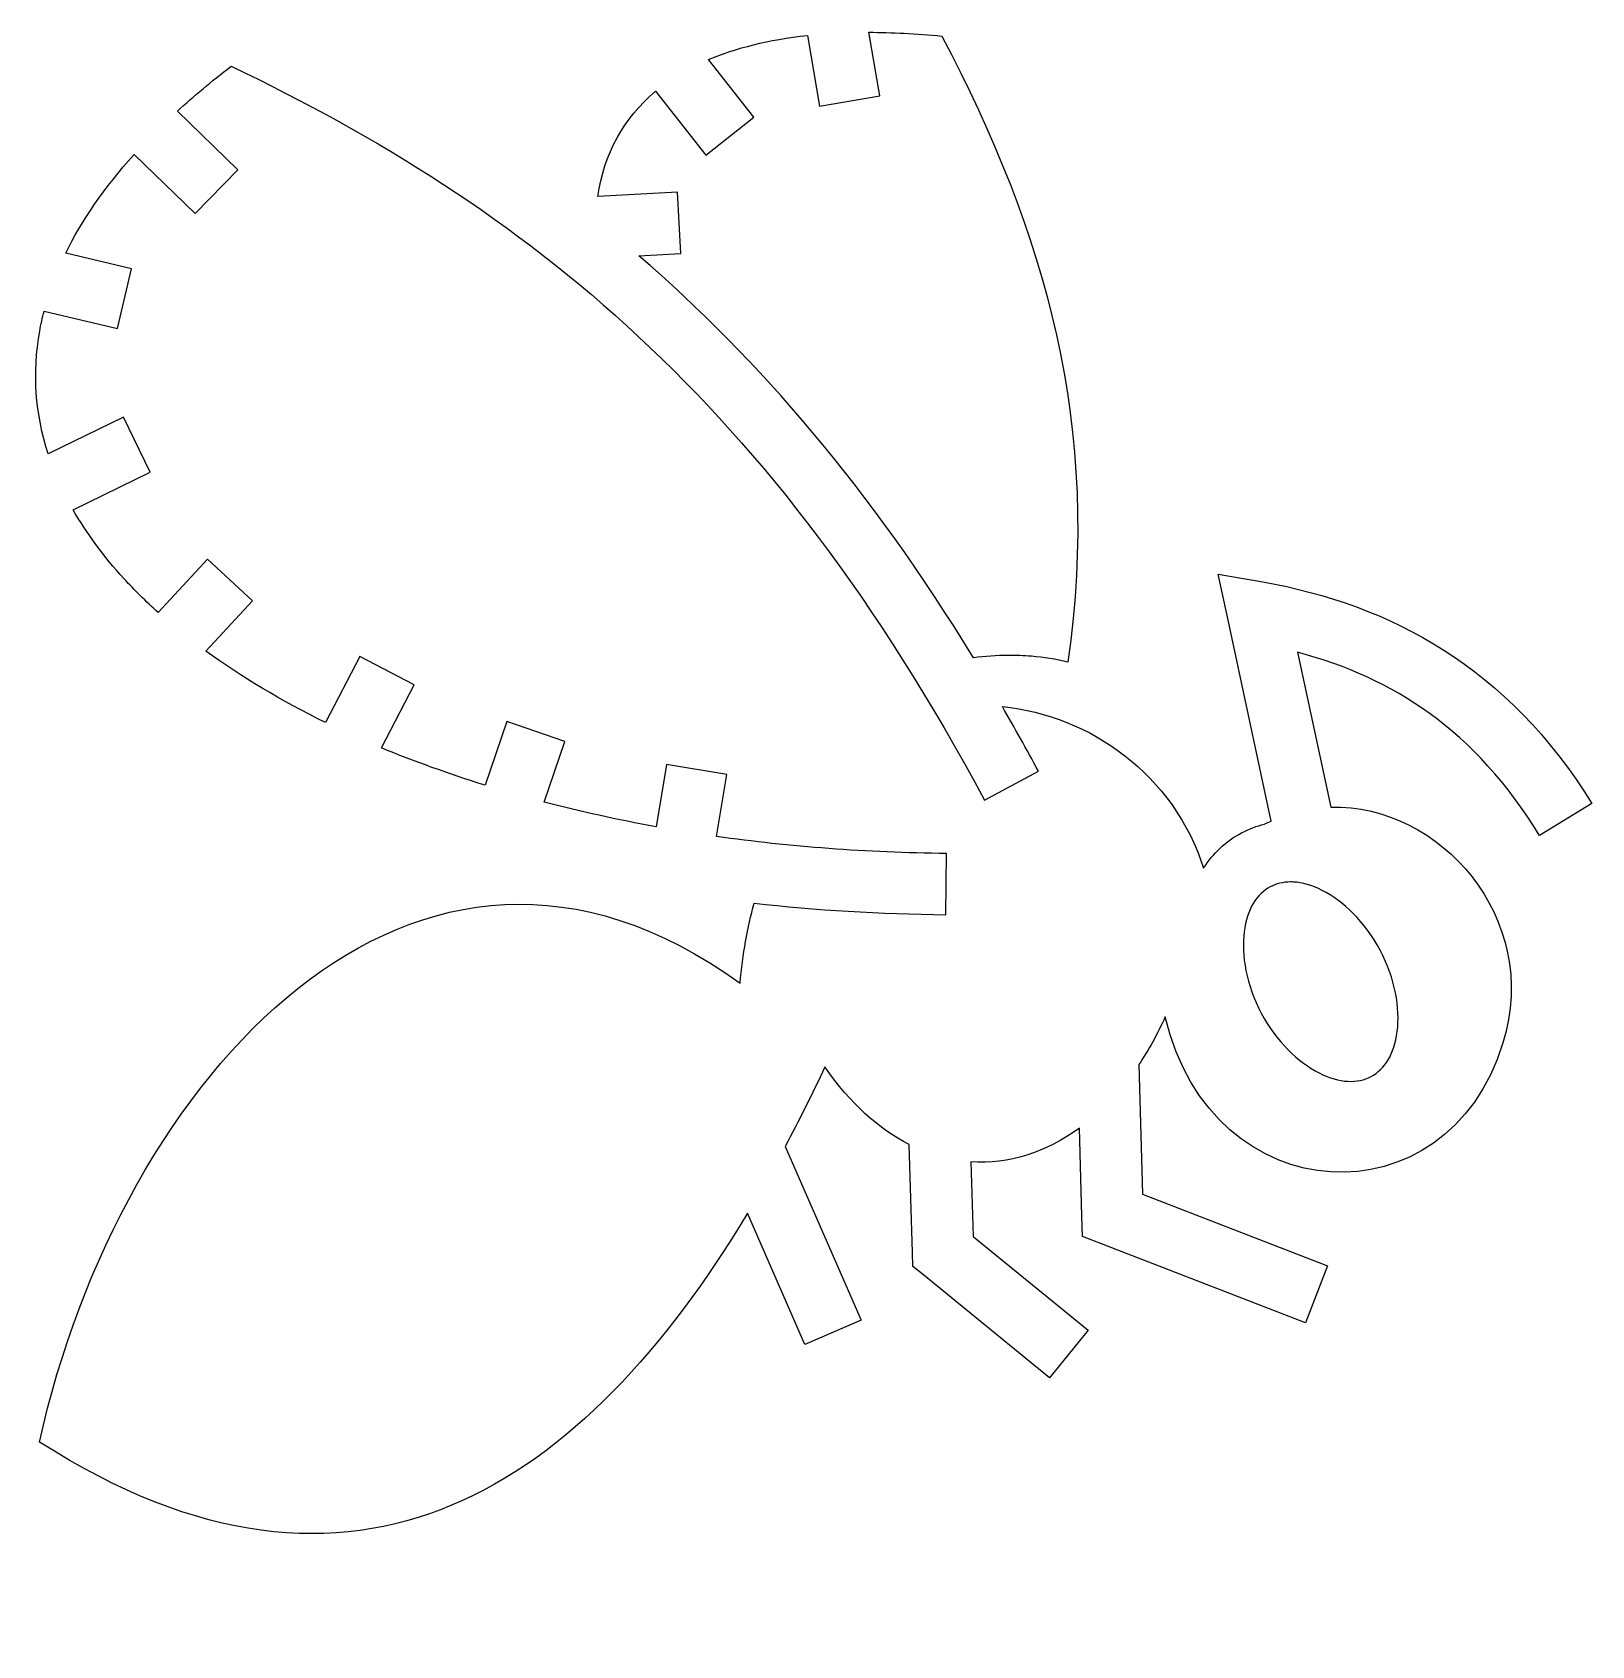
# Model space of a CAD drawing. Header units: centimetres. Extents: x -10 to 10, y -10.7 to 10.1.
import ezdxf

# ---------------------------------------------------------------- set-up
doc = ezdxf.new("R2010")
doc.units = ezdxf.units.CM
doc.header["$MEASUREMENT"] = 0
doc.layers.add('Layer 1', color=7, linetype='Continuous')

msp = doc.modelspace()

# ---------------------------------------------------------------- linework, layer by layer
at = {"layer": 'Layer 1'}
for points, knots in [([(0.74321, 10.05967), (0.74321, 10.05967), (0.88291, 9.24136), (0.88291, 9.24136), (0.88291, 9.24136), (0.88291, 9.24136), (0.10668, 9.10828), (0.10668, 9.10828), (0.10668, 9.10828), (0.10668, 9.10828), (-0.05006, 10.01886), (-0.05006, 10.01886), (-0.05006, 10.01886), (-0.55161, 9.96392), (-0.97354, 9.8566), (-1.32303, 9.70918), (-1.32303, 9.70918), (-1.32303, 9.70918), (-0.73794, 8.96596), (-0.73794, 8.96596), (-0.73794, 8.96596), (-0.73794, 8.96596), (-1.3573, 8.47837), (-1.3573, 8.47837), (-1.3573, 8.47837), (-1.3573, 8.47837), (-2.00428, 9.30065), (-2.00428, 9.30065), (-2.00428, 9.30065), (-2.41909, 8.95108), (-2.66379, 8.49996), (-2.74884, 7.9447), (-2.74884, 7.9447), (-2.74884, 7.9447), (-1.721, 8.00137), (-1.721, 8.00137), (-1.721, 8.00137), (-1.721, 8.00137), (-1.67757, 7.21468), (-1.67757, 7.21468), (-1.67757, 7.21468), (-1.67757, 7.21468), (-2.21783, 7.18432), (-2.21783, 7.18432), (-2.21783, 7.18432), (-0.6709, 5.84675), (0.76286, 4.17774), (2.08857, 2.00955), (2.08857, 2.00955), (2.237, 2.02865), (2.38602, 2.03894), (2.53403, 2.03991), (2.53403, 2.03991), (2.63506, 2.0405), (2.73534, 2.03759), (2.83578, 2.02937), (2.83578, 2.02937), (2.99366, 2.0163), (3.15044, 1.99083), (3.3049, 1.95423), (3.3049, 1.95423), (3.73721, 4.98872), (3.01605, 7.47073), (1.68143, 10.01093), (1.68143, 10.01093), (1.34986, 10.04087), (1.03478, 10.05887), (0.74319, 10.05972), (0.74319, 10.05972), (0.74319, 10.05972), (0.74321, 10.05967), (0.74321, 10.05967)], [0, 0, 0, 0, 0.05263158, 0.05263158, 0.05263158, 0.05263158, 0.10526316, 0.10526316, 0.10526316, 0.10526316, 0.15789474, 0.15789474, 0.15789474, 0.15789474, 0.21052632, 0.21052632, 0.21052632, 0.21052632, 0.26315789, 0.26315789, 0.26315789, 0.26315789, 0.31578947, 0.31578947, 0.31578947, 0.31578947, 0.36842105, 0.36842105, 0.36842105, 0.36842105, 0.42105263, 0.42105263, 0.42105263, 0.42105263, 0.47368421, 0.47368421, 0.47368421, 0.47368421, 0.52631579, 0.52631579, 0.52631579, 0.52631579, 0.57894737, 0.57894737, 0.57894737, 0.57894737, 0.63157895, 0.63157895, 0.63157895, 0.63157895, 0.68421053, 0.68421053, 0.68421053, 0.68421053, 0.73684211, 0.73684211, 0.73684211, 0.73684211, 0.78947368, 0.78947368, 0.78947368, 0.78947368, 0.84210526, 0.84210526, 0.84210526, 0.84210526, 0.89473684, 0.89473684, 0.89473684, 0.89473684, 1, 1, 1, 1]), ([(-7.46774, 9.62218), (-7.71885, 9.43002), (-7.94892, 9.23744), (-8.1595, 9.04503), (-8.1595, 9.04503), (-8.1595, 9.04503), (-7.38066, 8.29128), (-7.38066, 8.29128), (-7.38066, 8.29128), (-7.38066, 8.29128), (-7.92884, 7.72598), (-7.92884, 7.72598), (-7.92884, 7.72598), (-7.92884, 7.72598), (-8.71557, 8.48627), (-8.71557, 8.48627), (-8.71557, 8.48627), (-9.10141, 8.05805), (-9.39249, 7.63321), (-9.59718, 7.21596), (-9.59718, 7.21596), (-9.59718, 7.21596), (-8.74855, 7.01693), (-8.74855, 7.01693), (-8.74855, 7.01693), (-8.74855, 7.01693), (-8.92903, 6.24871), (-8.92903, 6.24871), (-8.92903, 6.24871), (-8.92903, 6.24871), (-9.87519, 6.47144), (-9.87519, 6.47144), (-9.87519, 6.47144), (-9.89745, 6.385), (-9.91677, 6.29969), (-9.93182, 6.21443), (-9.93182, 6.21443), (-10.02729, 5.67485), (-9.98799, 5.14682), (-9.82248, 4.6344), (-9.82248, 4.6344), (-9.82248, 4.6344), (-8.85397, 5.10626), (-8.85397, 5.10626), (-8.85397, 5.10626), (-8.85397, 5.10626), (-8.51001, 4.39725), (-8.51001, 4.39725), (-8.51001, 4.39725), (-8.51001, 4.39725), (-9.50222, 3.91502), (-9.50222, 3.91502), (-9.50222, 3.91502), (-9.32891, 3.61225), (-9.10976, 3.31632), (-8.846, 3.02684), (-8.846, 3.02684), (-8.71157, 2.87925), (-8.56474, 2.73533), (-8.40724, 2.59335), (-8.40724, 2.59335), (-8.40724, 2.59335), (-7.76945, 3.27984), (-7.76945, 3.27984), (-7.76945, 3.27984), (-7.76945, 3.27984), (-7.19225, 2.7422), (-7.19225, 2.7422), (-7.19225, 2.7422), (-7.19225, 2.7422), (-7.79314, 2.09661), (-7.79314, 2.09661), (-7.79314, 2.09661), (-7.34118, 1.76686), (-6.8253, 1.45777), (-6.25139, 1.17676), (-6.25139, 1.17676), (-6.25139, 1.17676), (-5.80989, 2.02539), (-5.80989, 2.02539), (-5.80989, 2.02539), (-5.80989, 2.02539), (-5.11159, 1.66173), (-5.11159, 1.66173), (-5.11159, 1.66173), (-5.11159, 1.66173), (-5.53327, 0.85126), (-5.53327, 0.85126), (-5.53327, 0.85126), (-5.11269, 0.67593), (-4.66693, 0.51624), (-4.19836, 0.37033), (-4.19836, 0.37033), (-4.19836, 0.37033), (-3.91765, 1.18868), (-3.91765, 1.18868), (-3.91765, 1.18868), (-3.91765, 1.18868), (-3.17183, 0.93306), (-3.17183, 0.93306), (-3.17183, 0.93306), (-3.17183, 0.93306), (-3.4393, 0.15295), (-3.4393, 0.15295), (-3.4393, 0.15295), (-2.97646, 0.03176), (-2.4944, -0.07455), (-1.99505, -0.16457), (-1.99505, -0.16457), (-1.99505, -0.16457), (-1.86193, 0.63789), (-1.86193, 0.63789), (-1.86193, 0.63789), (-1.86193, 0.63789), (-1.08448, 0.50873), (-1.08448, 0.50873), (-1.08448, 0.50873), (-1.08448, 0.50873), (-1.21752, -0.2898), (-1.21752, -0.2898), (-1.21752, -0.2898), (-0.28089, -0.42212), (0.70905, -0.49853), (1.74217, -0.50857), (1.74217, -0.50857), (1.74217, -0.50857), (1.73424, -1.29656), (1.73424, -1.29656), (1.73424, -1.29656), (0.88228, -1.28834), (0.0568, -1.23736), (-0.73655, -1.14897), (-0.73655, -1.14897), (-0.81996, -1.4608), (-0.88173, -1.80316), (-0.91576, -2.17947), (-0.91576, -2.17947), (-5.09756, 0.85726), (-8.91136, -3.42735), (-9.93308, -8.08299), (-9.93308, -8.08299), (-5.85004, -10.70457), (-2.91338, -8.61473), (-0.82083, -5.13781), (-0.82083, -5.13781), (-0.82083, -5.13781), (-0.08154, -6.8298), (-0.08154, -6.8298), (-0.08154, -6.8298), (-0.08154, -6.8298), (0.64059, -6.51354), (0.64059, -6.51354), (0.64059, -6.51354), (0.64059, -6.51354), (-0.33585, -4.2799), (-0.33585, -4.2799), (-0.33585, -4.2799), (-0.15845, -3.94711), (0.01267, -3.60471), (0.17679, -3.25606), (0.17679, -3.25606), (0.5038, -3.72724), (0.87383, -4.0559), (1.26, -4.25354), (1.26, -4.25354), (1.26, -4.25354), (1.30343, -5.64382), (1.30343, -5.64382), (1.30343, -5.64382), (1.30343, -5.64382), (1.30874, -5.82303), (1.30874, -5.82303), (1.30874, -5.82303), (1.30874, -5.82303), (1.44848, -5.93629), (1.44848, -5.93629), (1.44848, -5.93629), (1.44848, -5.93629), (3.06798, -7.25674), (3.06798, -7.25674), (3.06798, -7.25674), (3.06798, -7.25674), (3.56611, -6.6453), (3.56611, -6.6453), (3.56611, -6.6453), (3.56611, -6.6453), (2.08627, -5.43824), (2.08627, -5.43824), (2.08627, -5.43824), (2.08627, -5.43824), (2.05591, -4.47892), (2.05591, -4.47892), (2.05591, -4.47892), (2.53928, -4.51038), (3.02156, -4.35748), (3.45272, -4.04269), (3.45272, -4.04269), (3.45272, -4.04269), (3.48308, -5.17726), (3.48308, -5.17726), (3.48308, -5.17726), (3.48308, -5.17726), (3.49092, -5.43828), (3.49092, -5.43828), (3.49092, -5.43828), (3.49092, -5.43828), (3.73478, -5.53316), (3.73478, -5.53316), (3.73478, -5.53316), (3.73478, -5.53316), (6.361, -6.54907), (6.361, -6.54907), (6.361, -6.54907), (6.361, -6.54907), (6.64563, -5.81379), (6.64563, -5.81379), (6.64563, -5.81379), (6.64563, -5.81379), (4.26449, -4.89398), (4.26449, -4.89398), (4.26449, -4.89398), (4.26449, -4.89398), (4.21836, -3.22307), (4.21836, -3.22307), (4.21836, -3.22307), (4.34166, -3.03808), (4.45543, -2.83512), (4.5557, -2.61298), (4.5557, -2.61298), (5.16039, -5.15309), (8.19003, -5.2801), (8.90431, -2.94763), (8.90431, -2.94763), (9.39877, -1.33302), (8.0892, 0.12414), (6.68788, 0.08846), (6.68788, 0.08846), (6.68788, 0.08846), (6.25962, 2.0809), (6.25962, 2.0809), (6.25962, 2.0809), (7.49274, 1.75313), (8.54318, 1.0776), (9.37609, -0.27654), (9.37609, -0.27654), (9.37609, -0.27654), (10.04681, 0.13586), (10.04681, 0.13586), (10.04681, 0.13586), (8.97338, 1.88111), (7.45884, 2.69503), (5.8142, 2.9862), (5.8142, 2.9862), (5.8142, 2.9862), (5.237, 3.08766), (5.237, 3.08766), (5.237, 3.08766), (5.237, 3.08766), (5.36089, 2.51569), (5.36089, 2.51569), (5.36089, 2.51569), (5.36089, 2.51569), (5.91962, -0.0908), (5.91962, -0.0908), (5.91962, -0.0908), (5.89246, -0.1032), (5.86489, -0.11526), (5.8379, -0.129), (5.8379, -0.129), (5.8379, -0.129), (5.83529, -0.13035), (5.83529, -0.13035), (5.83529, -0.13035), (5.73451, -0.15544), (5.63541, -0.19175), (5.54011, -0.24235), (5.54011, -0.24235), (5.3342, -0.35165), (5.17198, -0.51003), (5.04991, -0.69692), (5.04991, -0.69692), (4.66985, 0.49888), (3.59638, 1.26853), (2.46054, 1.38238), (2.46054, 1.38238), (2.61648, 1.112), (2.77149, 0.83504), (2.92439, 0.54956), (2.92439, 0.54956), (2.92439, 0.54956), (2.22988, 0.17806), (2.22988, 0.17806), (2.22988, 0.17806), (-0.51635, 5.30389), (-3.66347, 7.80769), (-7.46765, 9.62218), (-7.46765, 9.62218), (-7.46765, 9.62218), (-7.46774, 9.62218), (-7.46774, 9.62218)], [0, 0, 0, 0, 0.01315789, 0.01315789, 0.01315789, 0.01315789, 0.02631579, 0.02631579, 0.02631579, 0.02631579, 0.03947368, 0.03947368, 0.03947368, 0.03947368, 0.05263158, 0.05263158, 0.05263158, 0.05263158, 0.06578947, 0.06578947, 0.06578947, 0.06578947, 0.07894737, 0.07894737, 0.07894737, 0.07894737, 0.09210526, 0.09210526, 0.09210526, 0.09210526, 0.10526316, 0.10526316, 0.10526316, 0.10526316, 0.11842105, 0.11842105, 0.11842105, 0.11842105, 0.13157895, 0.13157895, 0.13157895, 0.13157895, 0.14473684, 0.14473684, 0.14473684, 0.14473684, 0.15789474, 0.15789474, 0.15789474, 0.15789474, 0.17105263, 0.17105263, 0.17105263, 0.17105263, 0.18421053, 0.18421053, 0.18421053, 0.18421053, 0.19736842, 0.19736842, 0.19736842, 0.19736842, 0.21052632, 0.21052632, 0.21052632, 0.21052632, 0.22368421, 0.22368421, 0.22368421, 0.22368421, 0.23684211, 0.23684211, 0.23684211, 0.23684211, 0.25, 0.25, 0.25, 0.25, 0.26315789, 0.26315789, 0.26315789, 0.26315789, 0.27631579, 0.27631579, 0.27631579, 0.27631579, 0.28947368, 0.28947368, 0.28947368, 0.28947368, 0.30263158, 0.30263158, 0.30263158, 0.30263158, 0.31578947, 0.31578947, 0.31578947, 0.31578947, 0.32894737, 0.32894737, 0.32894737, 0.32894737, 0.34210526, 0.34210526, 0.34210526, 0.34210526, 0.35526316, 0.35526316, 0.35526316, 0.35526316, 0.36842105, 0.36842105, 0.36842105, 0.36842105, 0.38157895, 0.38157895, 0.38157895, 0.38157895, 0.39473684, 0.39473684, 0.39473684, 0.39473684, 0.40789474, 0.40789474, 0.40789474, 0.40789474, 0.42105263, 0.42105263, 0.42105263, 0.42105263, 0.43421053, 0.43421053, 0.43421053, 0.43421053, 0.44736842, 0.44736842, 0.44736842, 0.44736842, 0.46052632, 0.46052632, 0.46052632, 0.46052632, 0.47368421, 0.47368421, 0.47368421, 0.47368421, 0.48684211, 0.48684211, 0.48684211, 0.48684211, 0.5, 0.5, 0.5, 0.5, 0.51315789, 0.51315789, 0.51315789, 0.51315789, 0.52631579, 0.52631579, 0.52631579, 0.52631579, 0.53947368, 0.53947368, 0.53947368, 0.53947368, 0.55263158, 0.55263158, 0.55263158, 0.55263158, 0.56578947, 0.56578947, 0.56578947, 0.56578947, 0.57894737, 0.57894737, 0.57894737, 0.57894737, 0.59210526, 0.59210526, 0.59210526, 0.59210526, 0.60526316, 0.60526316, 0.60526316, 0.60526316, 0.61842105, 0.61842105, 0.61842105, 0.61842105, 0.63157895, 0.63157895, 0.63157895, 0.63157895, 0.64473684, 0.64473684, 0.64473684, 0.64473684, 0.65789474, 0.65789474, 0.65789474, 0.65789474, 0.67105263, 0.67105263, 0.67105263, 0.67105263, 0.68421053, 0.68421053, 0.68421053, 0.68421053, 0.69736842, 0.69736842, 0.69736842, 0.69736842, 0.71052632, 0.71052632, 0.71052632, 0.71052632, 0.72368421, 0.72368421, 0.72368421, 0.72368421, 0.73684211, 0.73684211, 0.73684211, 0.73684211, 0.75, 0.75, 0.75, 0.75, 0.76315789, 0.76315789, 0.76315789, 0.76315789, 0.77631579, 0.77631579, 0.77631579, 0.77631579, 0.78947368, 0.78947368, 0.78947368, 0.78947368, 0.80263158, 0.80263158, 0.80263158, 0.80263158, 0.81578947, 0.81578947, 0.81578947, 0.81578947, 0.82894737, 0.82894737, 0.82894737, 0.82894737, 0.84210526, 0.84210526, 0.84210526, 0.84210526, 0.85526316, 0.85526316, 0.85526316, 0.85526316, 0.86842105, 0.86842105, 0.86842105, 0.86842105, 0.88157895, 0.88157895, 0.88157895, 0.88157895, 0.89473684, 0.89473684, 0.89473684, 0.89473684, 0.90789474, 0.90789474, 0.90789474, 0.90789474, 0.92105263, 0.92105263, 0.92105263, 0.92105263, 0.93421053, 0.93421053, 0.93421053, 0.93421053, 0.94736842, 0.94736842, 0.94736842, 0.94736842, 0.96052632, 0.96052632, 0.96052632, 0.96052632, 0.97368421, 0.97368421, 0.97368421, 0.97368421, 1, 1, 1, 1]), ([(6.16841, -0.87499), (6.18211, -0.87491), (6.19531, -0.87554), (6.20931, -0.87626), (6.20931, -0.87626), (6.32131, -0.8825), (6.44444, -0.91716), (6.57828, -0.98438), (6.57828, -0.98438), (6.84596, -1.11881), (7.12815, -1.38624), (7.3228, -1.75268), (7.3228, -1.75268), (7.51749, -2.11895), (7.58129, -2.502), (7.54292, -2.79887), (7.54292, -2.79887), (7.50446, -3.09573), (7.38154, -3.28599), (7.20684, -3.37868), (7.20684, -3.37868), (7.03218, -3.47145), (6.80511, -3.46706), (6.53742, -3.33259), (6.53742, -3.33259), (6.26978, -3.1982), (5.98763, -2.93073), (5.79294, -2.56442), (5.79294, -2.56442), (5.59825, -2.19806), (5.53445, -1.81497), (5.57282, -1.51811), (5.57282, -1.51811), (5.61128, -1.22125), (5.7342, -1.03107), (5.9089, -0.9383), (5.9089, -0.9383), (5.98531, -0.89773), (6.07293, -0.87568), (6.16849, -0.87505), (6.16849, -0.87505), (6.16849, -0.87505), (6.16841, -0.87499), (6.16841, -0.87499)], [0, 0, 0, 0, 0.08333333, 0.08333333, 0.08333333, 0.08333333, 0.16666667, 0.16666667, 0.16666667, 0.16666667, 0.25, 0.25, 0.25, 0.25, 0.33333333, 0.33333333, 0.33333333, 0.33333333, 0.41666667, 0.41666667, 0.41666667, 0.41666667, 0.5, 0.5, 0.5, 0.5, 0.58333333, 0.58333333, 0.58333333, 0.58333333, 0.66666667, 0.66666667, 0.66666667, 0.66666667, 0.75, 0.75, 0.75, 0.75, 0.83333333, 0.83333333, 0.83333333, 0.83333333, 1, 1, 1, 1])]:
    msp.add_open_spline(points, degree=3, knots=knots, dxfattribs=at)

doc.saveas('drawing.dxf')
